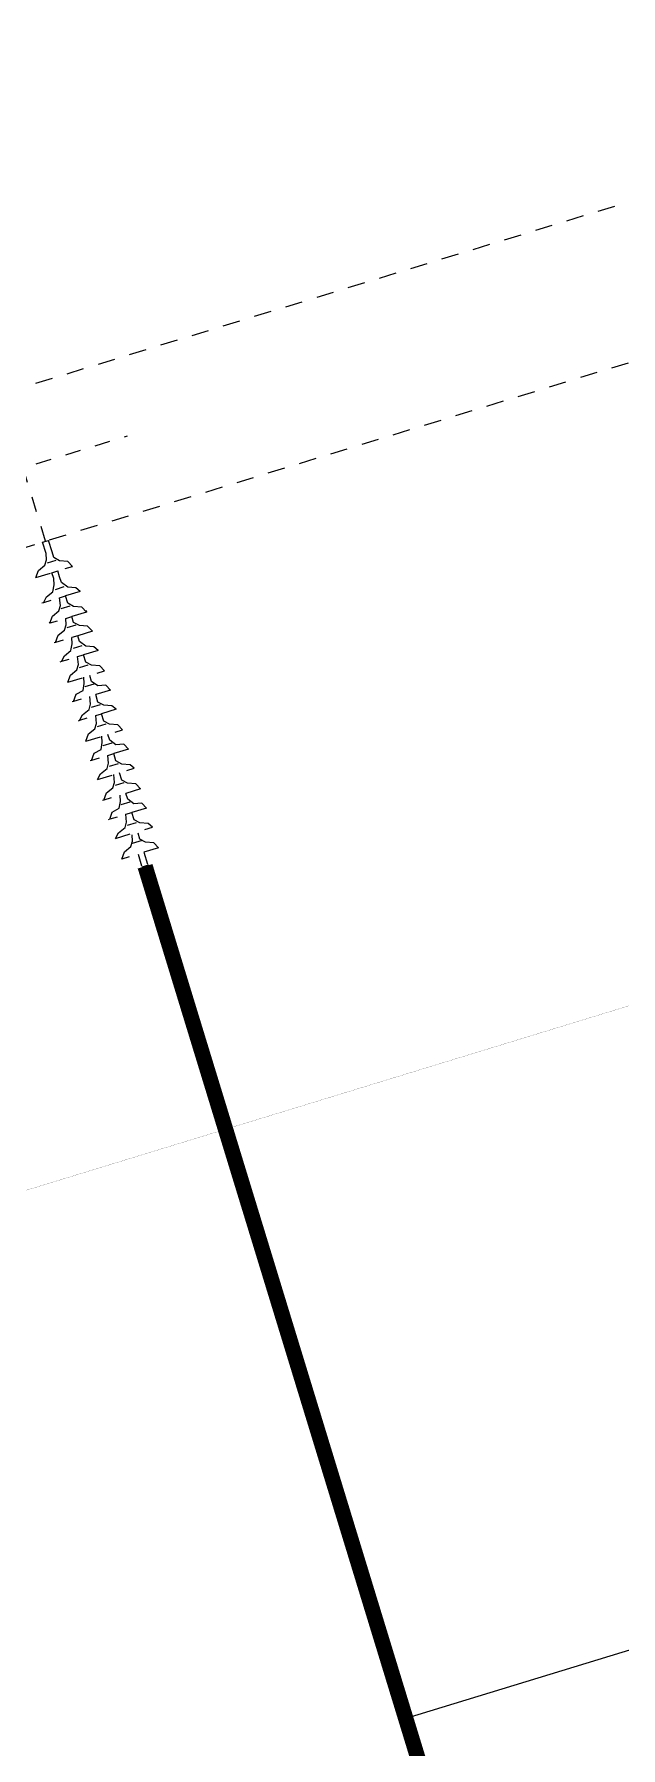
# Model space of a CAD drawing. Header units: metres. Extents: x 0 to 551036, y 0 to 1845929.
# Drawn here: x 547414.94 to 547418.75, y 1841963.37 to 1841974.51 of the extents above; entities that cross this region are included whole.
import ezdxf

# ---------------------------------------------------------------- set-up
doc = ezdxf.new("R2010")
doc.units = ezdxf.units.M
doc.header["$MEASUREMENT"] = 0
for name, pattern in [('02 Xref HH1 MBXD$0$HIDDEN', [0.375, 0.25, -0.125]), ('02 Xref HH1 NDK$0$HIDDEN', [0.375, 0.25, -0.125]), ('02 Xref KB1 MBTB$0$DASHED2', [0.375, 0.25, -0.125]), ('02 Xref KB1 MBTB$0$HIDDEN', [0.375, 0.25, -0.125])]:
    doc.linetypes.add(name, pattern=pattern)
doc.layers.add('_0', color=7, linetype='Continuous', lineweight=0)

# ---------------------------------------------------------------- blocks, each defined once
blk = doc.blocks.new('YL')
at = {"color": 251, "linetype": '02 Xref HH1 NDK$0$HIDDEN', "lineweight": -2, "ltscale": 4500}
for p, q in [((-933392, 2576396, 0), (-933392, 2736396, 0)), ((-923392, 2576396, 0), (-923392, 2736396, 0))]:
    blk.add_line(p, q, dxfattribs=at)
at = {"color": 251, "linetype": '02 Xref HH1 NDK$0$HIDDEN', "elevation": 0}
for points in [[(-928392, 2659678), (-928392, 2663497), (-928392, 2649295)], [(-933392, 2656396), (-923392, 2656396)]]:
    blk.add_lwpolyline(points, dxfattribs=at)
blk = doc.blocks.new('PM')
at = {"color": 251, "linetype": '02 Xref HH1 NDK$0$HIDDEN', "lineweight": 0, "ltscale": 200}
for p, q in [((1455890, 3216596, 0), (1456290, 3216596, 0)), ((1457593, 3216596, 0), (1458361, 3216596, 0)), ((1455890, 3216195, 0), (1456290, 3216195, 0)), ((1457593, 3216195, 0), (1458361, 3216195, 0))]:
    blk.add_line(p, q, dxfattribs=at)
at = {"color": 251, "linetype": '02 Xref HH1 NDK$0$HIDDEN', "lineweight": 0, "ltscale": 200, "elevation": 0}
for points in [[(1437155, 3217698), (1437556, 3217398), (1437756, 3216897), (1438057, 3216696), (1438457, 3216596)], [(1437155, 3215194), (1437155, 3217698)], [(1438558, 3217698), (1438858, 3217398), (1439059, 3216897), (1439359, 3216696), (1439860, 3216596)], [(1438558, 3217698), (1438558, 3215194)], [(1439860, 3217698), (1439860, 3217798)], [(1439860, 3217698), (1440261, 3217398), (1440361, 3216897), (1440762, 3216696), (1441162, 3216596)], [(1439860, 3215194), (1439860, 3217698)], [(1441162, 3217698), (1441162, 3217798)], [(1441162, 3217698), (1441162, 3217798)], [(1441162, 3217698), (1441563, 3217398), (1441764, 3216897), (1442064, 3216696), (1442565, 3216596)], [(1441162, 3215194), (1441162, 3217698)], [(1442565, 3217698), (1442866, 3217398), (1443066, 3216897), (1443366, 3216696), (1443867, 3216596)], [(1442565, 3217698), (1442565, 3215194)], [(1443867, 3217698), (1443867, 3217798)], [(1443867, 3217698), (1444268, 3217398), (1444368, 3216897), (1444769, 3216696), (1445170, 3216596)], [(1443867, 3215194), (1443867, 3217698)], [(1445170, 3217698), (1445571, 3217398), (1445771, 3216897), (1446071, 3216696), (1446572, 3216596)], [(1445170, 3217698), (1445170, 3215194)], [(1446572, 3217698), (1446572, 3217798)], [(1446572, 3217698), (1446873, 3217398), (1447073, 3216897), (1447374, 3216696), (1447875, 3216596)], [(1446572, 3215194), (1446572, 3217698)], [(1447875, 3217698), (1447875, 3217798)], [(1447875, 3217698), (1447875, 3217798)], [(1447875, 3217698), (1448276, 3217398), (1448376, 3216897), (1448776, 3216696), (1449177, 3216596)], [(1447875, 3215194), (1447875, 3217698)], [(1449177, 3217698), (1449578, 3217398), (1449778, 3216897), (1450079, 3216696), (1450580, 3216596)], [(1449177, 3217698), (1449177, 3215194)], [(1450580, 3217698), (1450580, 3217798)], [(1450580, 3217698), (1450880, 3217398), (1451081, 3216897), (1451481, 3216696), (1451882, 3216596)], [(1450580, 3215194), (1450580, 3217698)], [(1451882, 3217698), (1451882, 3217798)], [(1451882, 3217698), (1452283, 3217398), (1452483, 3216897), (1452784, 3216696), (1453185, 3216596)], [(1451882, 3215194), (1451882, 3217698)], [(1453285, 3217698), (1453185, 3217698)], [(1453285, 3215194), (1453185, 3215194), (1453185, 3217698)], [(1453185, 3217698), (1453585, 3217398), (1453786, 3216897), (1454086, 3216696), (1454587, 3216596)], [(1454587, 3217698), (1454587, 3217798)], [(1454587, 3217698), (1454888, 3217398), (1455088, 3216897), (1455489, 3216696), (1455890, 3216596)], [(1454587, 3215194), (1454587, 3217698)], [(1456290, 3217698), (1456290, 3215194)], [(1456290, 3217698), (1456691, 3217398), (1456891, 3216897), (1457192, 3216696), (1457593, 3216596)], [(1436264, 3216168), (1436264, 3216613)], [(1437155, 3216596), (1436354, 3216596)], [(1437934, 3216724), (1437934, 3216056)], [(1439159, 3216696), (1439159, 3216095)], [(1439860, 3216596), (1439860, 3216195)], [(1439860, 3216596), (1439860, 3216195)], [(1440561, 3216696), (1440561, 3216095)], [(1441864, 3216696), (1441864, 3216095)], [(1443166, 3216696), (1443166, 3216095)], [(1443867, 3216596), (1443867, 3216195)], [(1444569, 3216696), (1444569, 3216095)], [(1445871, 3216696), (1445871, 3216095)], [(1446572, 3216596), (1446572, 3216195)], [(1446572, 3216596), (1446572, 3216195)], [(1447173, 3216696), (1447173, 3216095)], [(1448576, 3216696), (1448576, 3216095)], [(1449878, 3216696), (1449878, 3216095)], [(1450580, 3215194), (1450880, 3215394), (1451081, 3215895), (1451481, 3216195), (1451882, 3216195), (1451882, 3216596)], [(1450580, 3216596), (1450580, 3216195)], [(1450580, 3216596), (1450580, 3216195)], [(1451181, 3216696), (1451181, 3216095)], [(1452583, 3216696), (1452583, 3216095)], [(1453185, 3216596), (1453185, 3216195)], [(1453886, 3216696), (1453886, 3216095)], [(1454587, 3216596), (1454587, 3216195)], [(1455188, 3216696), (1455188, 3216095)], [(1456290, 3216596), (1456290, 3216195)], [(1456992, 3216696), (1456992, 3216095)], [(1458361, 3216596), (1458361, 3216195)], [(1437155, 3216195), (1436354, 3216195)], [(1437155, 3215194), (1437556, 3215394), (1437756, 3215895), (1438057, 3216195), (1438457, 3216195)], [(1438558, 3215194), (1438858, 3215394), (1439059, 3215895), (1439359, 3216195), (1439860, 3216195)], [(1439860, 3215194), (1440261, 3215394), (1440361, 3215895), (1440762, 3216195), (1441162, 3216195)], [(1441162, 3215194), (1441563, 3215394), (1441764, 3215895), (1442064, 3216195), (1442565, 3216195)], [(1441162, 3215194), (1441162, 3215294)], [(1442565, 3215194), (1442866, 3215394), (1443066, 3215895), (1443366, 3216195), (1443867, 3216195)], [(1443867, 3215194), (1444268, 3215394), (1444368, 3215895), (1444769, 3216195), (1445170, 3216195)], [(1445170, 3215194), (1445571, 3215394), (1445771, 3215895), (1446071, 3216195), (1446572, 3216195)], [(1446572, 3215194), (1446873, 3215394), (1447073, 3215895), (1447374, 3216195), (1447875, 3216195)], [(1447875, 3215194), (1448276, 3215394), (1448376, 3215895), (1448776, 3216195), (1449177, 3216195)], [(1447875, 3215194), (1447875, 3215294)], [(1449177, 3215194), (1449578, 3215394), (1449778, 3215895), (1450079, 3216195), (1450580, 3216195)], [(1451882, 3215194), (1452283, 3215394), (1452483, 3215895), (1452784, 3216195), (1453185, 3216195)], [(1453185, 3215194), (1453585, 3215394), (1453786, 3215895), (1454086, 3216195), (1454587, 3216195)], [(1454587, 3215194), (1454888, 3215394), (1455088, 3215895), (1455489, 3216195), (1455890, 3216195)], [(1456290, 3215194), (1456691, 3215394), (1456891, 3215895), (1457192, 3216195), (1457593, 3216195)], [(1456290, 3215194), (1456290, 3215294)]]:
    blk.add_lwpolyline(points, dxfattribs=at)
blk = doc.blocks.new('Substation')
at = {"color": 251, "linetype": '02 Xref KB1 MBTB$0$HIDDEN', "lineweight": 13, "ltscale": 5000, "elevation": 0}
for points, const_width in [([(3139514.345, 2124430.891), (3139514.345, 2124617.555)], 0.01), ([(3139076.423, 2124488.787), (3139532.228, 2124488.787)], 1)]:
    blk.add_lwpolyline(points, dxfattribs=dict(at, const_width=const_width))
at = {"color": 251, "linetype": '02 Xref KB1 MBTB$0$DASHED2', "ltscale": 2000, "elevation": 0}
blk.add_lwpolyline([(3139474.284, 2124446.246), (3139474.284, 2124488.787)], dxfattribs=at)
at = {"xscale": 0.001, "yscale": 0.001, "zscale": 0.001}
blk.add_blockref('YL', (3140487.716, 2121832.398, 0), dxfattribs=at)
at = {"linetype": '02 Xref HH1 MBXD$0$HIDDEN', "xscale": 0.001, "yscale": 0.001, "zscale": 0.001}
blk.add_blockref('PM', (3138095.963, 2121272.398, 0), dxfattribs=at)

msp = doc.modelspace()

# ---------------------------------------------------------------- block references
at = {"layer": '_0', "xscale": 0.1, "yscale": 0.1, "zscale": 0.1, "rotation": 107.0123114188912}
msp.add_blockref('Substation', (842423.72785, 1603911.5666), dxfattribs=at)

doc.saveas('drawing.dxf')
